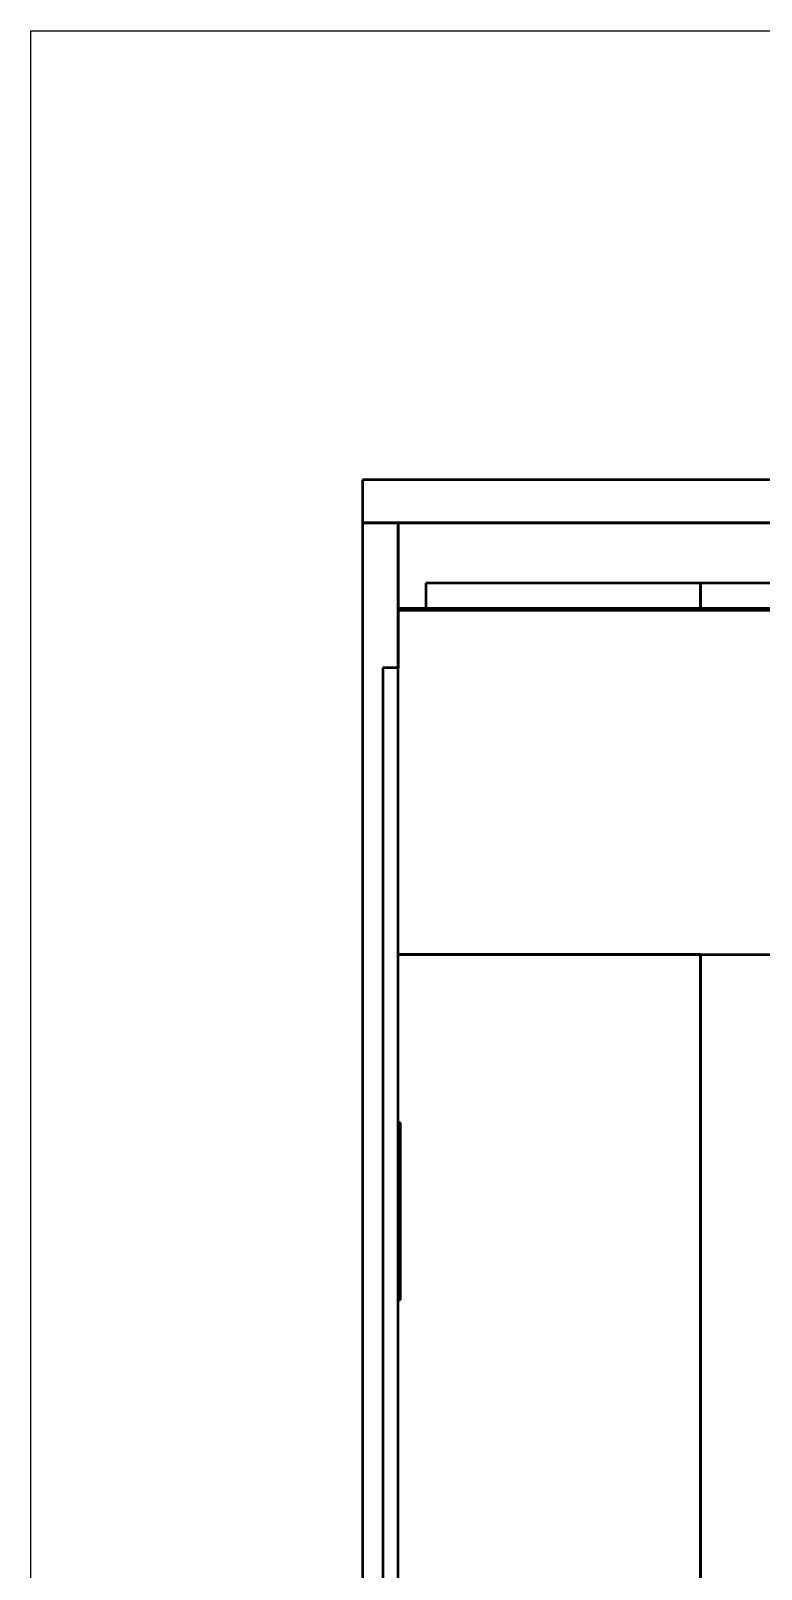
# Model space of a CAD drawing. Header units: millimetres. Extents: x -2854 to 202754, y -48725 to 27067.
# Drawn here: x 181069 to 181914, y -41252 to -39470 of the extents above; entities that cross this region are included whole.
import ezdxf

# ---------------------------------------------------------------- set-up
doc = ezdxf.new("R2010")
doc.units = ezdxf.units.MM
for name, color, linetype, lineweight in [('AM_0', 7, 'Continuous', 50), ('LDCar-AM_0', 7, 'Continuous', 50), ('LDCarFrame-AM_0', 7, 'Continuous', 50), ('LDHallButton-AM_0', 7, 'Continuous', 50)]:
    doc.layers.add(name, color=color, linetype=linetype, lineweight=lineweight)
doc.layers.add('AM_VIEWS', color=1, linetype='Continuous', lineweight=25, plot=False)

# ---------------------------------------------------------------- blocks, each defined once
blk = doc.blocks.new('LD_20260610085845_000003D5')
at = {"layer": 'LDCarFrame-AM_0'}
for p, q in [((841, 2679), (-841, 2679)), ((-841, 2679), (-841, 2629)), ((-841, 2629), (841, 2629)), ((800, 2530), (-800, 2530)), ((-800, 2530), (-800, 2528)), ((-800, 2528), (800, 2528))]:
    blk.add_line(p, q, dxfattribs=at)
blk = doc.blocks.new('LD_20260610085845_000003D6')
at = {"layer": 'LDHallButton-AM_0'}
for p, q in [((0, 1432), (-17.5, 1432)), ((-17.5, 1432), (-17.5, -900)), ((0, 20), (0, 1432)), ((3, 905), (0, 905)), ((3, 700), (3, 905)), ((0, 700), (3, 700)), ((0, 686.4), (0, 688.3)), ((0, 688.3), (0, 688.3)), ((0, 683.4), (0, 686.4)), ((0, 686.4), (0, 686.4)), ((0, 686.4), (0, 686.4)), ((0, 681.4), (0, 683.4)), ((0, 683.4), (0, 683.4)), ((0, 678.8), (0, 681.4)), ((0, 681.4), (0, 681.4)), ((0, 681.4), (0, 681.4)), ((0, 678.8), (0, 678.8)), ((0, 678.4), (0, 678.8)), ((0, 678.8), (0, 678.8)), ((0, 676.5), (0, 678.4)), ((0, 678.4), (0, 678.4)), ((0, 674.6), (0, 676.5)), ((0, 676.5), (0, 676.5)), ((0, 676.5), (0, 676.5)), ((0, 674.6), (0, 674.6)), ((0, 674), (0, 674.6)), ((0, 674.6), (0, 674.6)), ((0, 673.9), (0, 674)), ((0, 674), (0, 674)), ((0, 673.6), (0, 673.9)), ((0, 673.1), (0, 673.6)), ((0, 672.5), (0, 673.1)), ((0, 671.9), (0, 672.5)), ((0, 671.4), (0, 671.9)), ((0, 671.1), (0, 671.4)), ((0, 671), (0, 671.1)), ((0, 670.4), (0, 671)), ((0, 671), (0, 671)), ((0, 670.4), (0, 670.4)), ((0, 668.5), (0, 670.4)), ((0, 670.4), (0, 670.4)), ((0, 666.6), (0, 668.5)), ((0, 668.5), (0, 668.5)), ((0, 668.5), (0, 668.5)), ((0, 666.6), (0, 666.6)), ((0, 666.2), (0, 666.6)), ((0, 666.2), (0, 666.2)), ((0, 663.6), (0, 666.2)), ((0, 666.2), (0, 666.2)), ((0, 661.6), (0, 663.6)), ((0, 663.6), (0, 663.6)), ((0, 663.6), (0, 663.6)), ((0, 661.6), (0, 661.6)), ((0, 658.6), (0, 661.6)), ((0, 656.7), (0, 658.6)), ((0, 658.6), (0, 658.6)), ((0, 658.6), (0, 658.6)), ((0, 656.7), (0, 656.7))]:
    blk.add_line(p, q, dxfattribs=at)
blk = doc.blocks.new('LD_20260610085845_000003D9')
at = {"layer": 'AM_0'}
for p, q in [((-1250, -70), (-1568, -70)), ((-1568, -70), (-1568, -99)), ((-1250, -99), (-1250, -70)), ((-1041.1, -70), (-1250, -70)), ((-1250, -70), (-1250, -99)), ((-591.1, -70), (-1008.9, -70)), ((-350, -70), (-558.9, -70)), ((-32, -70), (-350, -70)), ((-350, -70), (-350, -99)), ((-350, -99), (-350, -70)), ((-32, -99), (-32, -70))]:
    blk.add_line(p, q, dxfattribs=at)
blk = doc.blocks.new('LD_20260610085845_000003E7')
at = {"layer": 'AM_0'}
for p, q in [((0, 2500), (-41, 2500)), ((-41, 2500), (-41, 58)), ((0, 2332), (0, 2500))]:
    blk.add_line(p, q, dxfattribs=at)
blk = doc.blocks.new('LD_20260610085845_000003ED')
at = {"layer": 'AM_0'}
for p, q in [((175, 2500), (-1425, 2500)), ((-1425, 2500), (-1425, 2401)), ((-1425, 2399), (-1425, 2332)), ((-1424.99, 2000), (175, 2000))]:
    blk.add_line(p, q, dxfattribs=at)
blk = doc.blocks.new('LD_20260610085845_000003EE')
at = {"layer": 'AM_0'}
for p, q in [((175, 2000), (-174.99, 2000)), ((175, 0), (175, 2000))]:
    blk.add_line(p, q, dxfattribs=at)
blk = doc.blocks.new('LD_20260610085845_000003EF')
at = {"layer": 'LDCar-AM_0'}
blk.add_line((-449.95, 2000), (-449.95, 5), dxfattribs=at)

msp = doc.modelspace()

# ---------------------------------------------------------------- linework, layer by layer
at = {"layer": 'AM_VIEWS'}
msp.add_lwpolyline([(181069.2, -39469.8), (183319.2, -39469.8), (183319.2, -43033.8), (181069.2, -43033.8)], close=True, dxfattribs=at)

# ---------------------------------------------------------------- block references
for name, p in [('LD_20260610085845_000003D5', (182294.2, -42668.8)), ('LD_20260610085845_000003E7', (181494.2, -42539.8)), ('LD_20260610085845_000003ED', (182919.2, -42539.8)), ('LD_20260610085845_000003D9', (183094.2, -40039.8)), ('LD_20260610085845_000003D6', (181494.2, -41639.8)), ('LD_20260610085845_000003EF', (182294.2, -42539.8)), ('LD_20260610085845_000003EE', (181669.2, -42539.8))]:
    msp.add_blockref(name, p)

doc.saveas('drawing.dxf')
